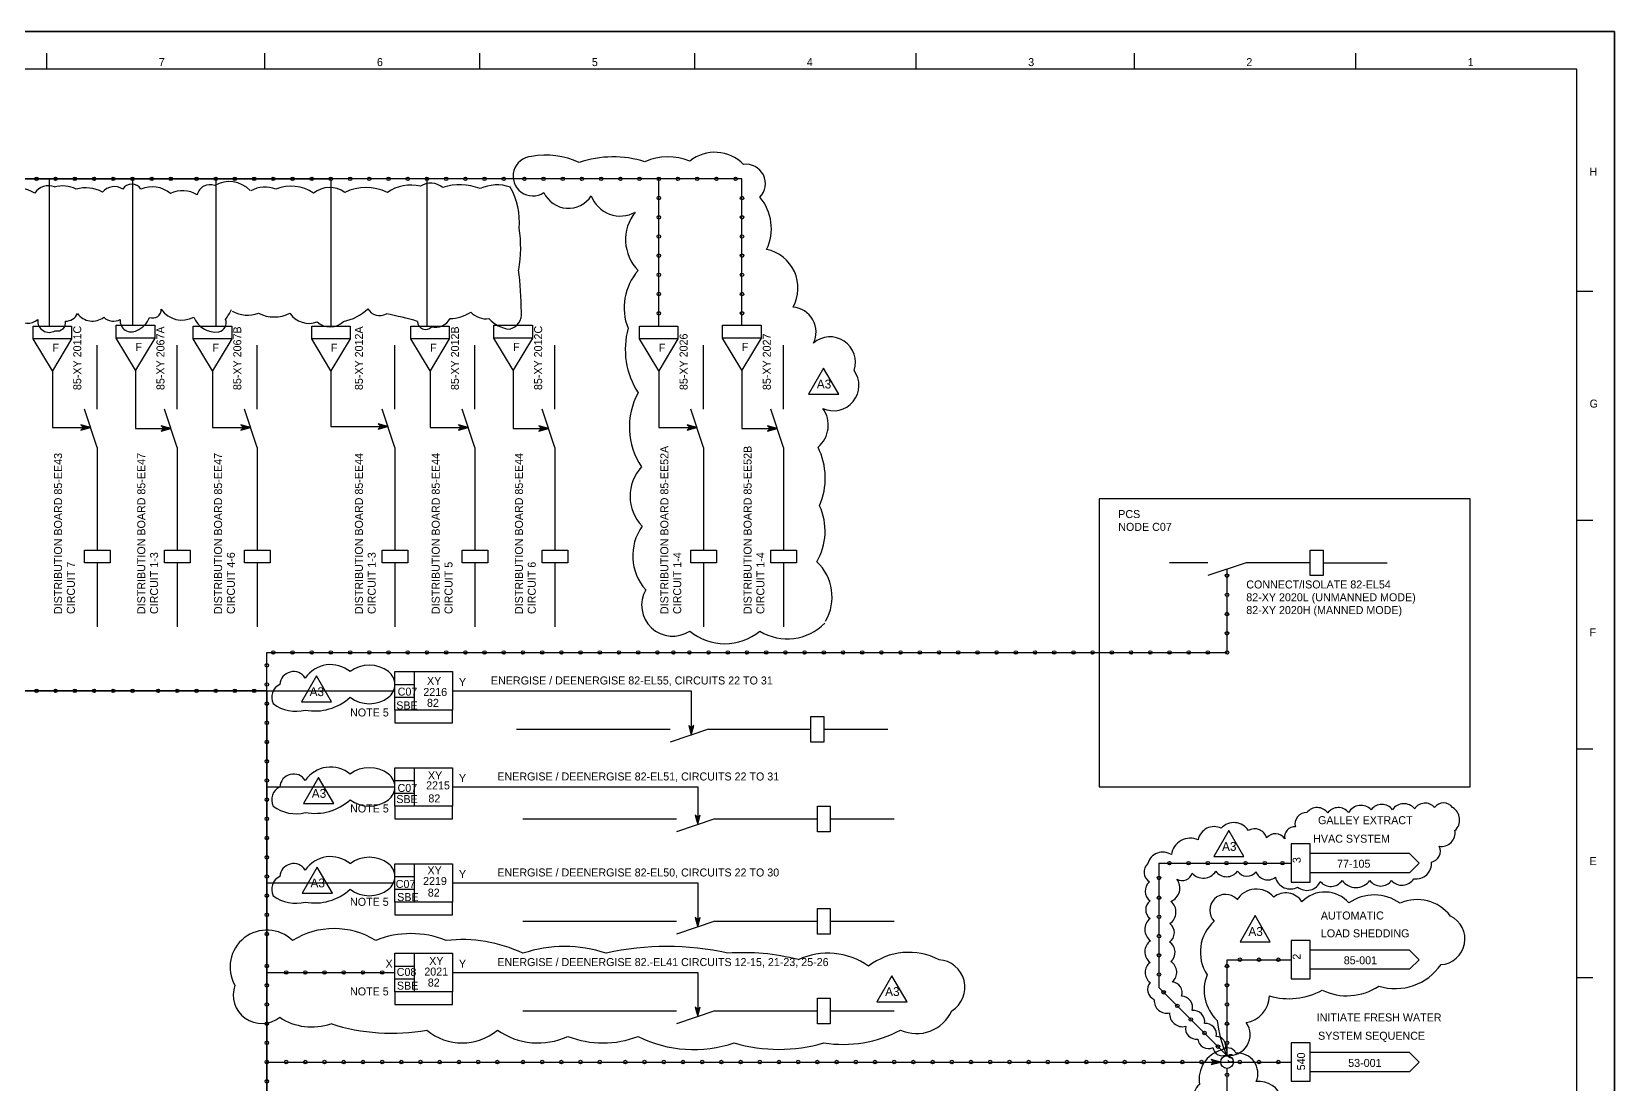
# Model space of a CAD drawing. Extents: x 0 to 841, y 0 to 594.
# Drawn here: x 346.5 to 841, y 265 to 594 of the extents above; entities that cross this region are included whole.
import ezdxf

# ---------------------------------------------------------------- set-up
doc = ezdxf.new("R2010")
doc.units = 0
for name, color, linetype in [('1', 7, 'Continuous'), ('12', 7, 'Continuous'), ('18', 7, 'Continuous'), ('35-TXT-025', 7, 'Continuous'), ('46', 7, 'Continuous'), ('48', 7, 'Continuous'), ('49', 7, 'Continuous'), ('51', 7, 'Continuous'), ('9', 7, 'Continuous')]:
    doc.layers.add(name, color=color, linetype=linetype)

msp = doc.modelspace()

# ---------------------------------------------------------------- linework, layer by layer
at = {"layer": '1'}
for p, q in [((351.14, 587.26), (351.14, 582.23)), ((419.3, 587.26), (419.3, 582.23)), ((486.46, 587.26), (486.46, 582.23)), ((553.61, 587.26), (553.61, 582.23)), ((622.78, 587.26), (622.78, 582.23)), ((690.94, 587.26), (690.94, 582.23)), ((760.1, 587.26), (760.1, 582.23)), ((829.26, 582.23), (10.33, 582.23)), ((829.26, 112.01), (829.26, 582.23)), ((834.27, 512.76), (829.26, 512.76)), ((834.27, 441.28), (829.26, 441.28)), ((834.27, 369.8), (829.26, 369.8)), ((834.27, 298.32), (829.26, 298.32))]:
    msp.add_line(p, q, dxfattribs=at)
at = {"layer": '12'}
for p, q in [((347, 502), (359, 502)), ((347, 498), (347, 502)), ((359, 502), (359, 498)), ((372.94, 502.24), (384.94, 502.24)), ((372.94, 498.24), (372.94, 502.24)), ((384.94, 502.24), (384.94, 498.24)), ((397, 502), (409, 502)), ((397, 498), (397, 502)), ((409, 502), (409, 498)), ((434, 502), (446, 502)), ((434, 498), (434, 502)), ((446, 502), (446, 498)), ((465, 502), (477, 502)), ((465, 498), (465, 502)), ((477, 502), (477, 498)), ((490.94, 502.24), (502.94, 502.24)), ((490.94, 498.24), (490.94, 502.24)), ((502.94, 502.24), (502.94, 498.24)), ((536.44, 502), (548.44, 502)), ((536.44, 498), (536.44, 502)), ((548.44, 502), (548.44, 498)), ((562.38, 502.24), (574.38, 502.24)), ((562.38, 498.24), (562.38, 502.24)), ((574.38, 502.24), (574.38, 498.24)), ((359, 498), (347, 498)), ((353, 488), (347, 498)), ((359, 498), (353, 488)), ((367, 476), (367, 496)), ((384.94, 498.24), (372.94, 498.24)), ((378.94, 488.24), (372.94, 498.24)), ((384.94, 498.24), (378.94, 488.24)), ((392, 476), (392, 496)), ((409, 498), (397, 498)), ((403, 488), (397, 498)), ((409, 498), (403, 488)), ((417, 476), (417, 496)), ((446, 498), (434, 498)), ((440, 488), (434, 498)), ((446, 498), (440, 488)), ((460, 476), (460, 496)), ((477, 498), (465, 498)), ((471, 488), (465, 498)), ((477, 498), (471, 488)), ((485, 476), (485, 496)), ((502.94, 498.24), (490.94, 498.24)), ((496.94, 488.24), (490.94, 498.24)), ((502.94, 498.24), (496.94, 488.24)), ((510, 476), (510, 496)), ((548.44, 498), (536.44, 498)), ((542.44, 488), (536.44, 498)), ((548.44, 498), (542.44, 488)), ((556.44, 476), (556.44, 496)), ((574.38, 498.24), (562.38, 498.24)), ((568.38, 488.24), (562.38, 498.24)), ((574.38, 498.24), (568.38, 488.24)), ((581.44, 476), (581.44, 496)), ((367, 464), (363, 476)), ((392, 464), (388, 476)), ((417, 464), (413, 476)), ((460, 464), (456, 476)), ((485, 464), (481, 476)), ((510, 464), (506, 476)), ((556.44, 464), (552.44, 476)), ((581.44, 464), (577.44, 476)), ((367, 464), (367, 432)), ((392, 464), (392, 432)), ((417, 464), (417, 432)), ((460, 464), (460, 432)), ((485, 464), (485, 432)), ((510, 464), (510, 432)), ((556.44, 464), (556.44, 432)), ((581.44, 464), (581.44, 432)), ((680, 448), (680, 358)), ((796, 448), (680, 448)), ((796, 358), (796, 448)), ((363, 428), (363, 432)), ((363, 432), (371, 432)), ((371, 432), (371, 428)), ((388, 428), (388, 432)), ((388, 432), (396, 432)), ((396, 432), (396, 428)), ((413, 428), (413, 432)), ((413, 432), (421, 432)), ((421, 432), (421, 428)), ((456, 428), (456, 432)), ((456, 432), (464, 432)), ((464, 432), (464, 428)), ((481, 428), (481, 432)), ((481, 432), (489, 432)), ((489, 432), (489, 428)), ((506, 428), (506, 432)), ((506, 432), (514, 432)), ((514, 432), (514, 428)), ((552.44, 428), (552.44, 432)), ((552.44, 432), (560.44, 432)), ((560.44, 432), (560.44, 428)), ((577.44, 428), (577.44, 432)), ((577.44, 432), (585.44, 432)), ((585.44, 432), (585.44, 428)), ((746, 432), (750, 432)), ((746, 424), (746, 432)), ((750, 432), (750, 424)), ((371, 428), (363, 428)), ((367, 428), (367, 408)), ((396, 428), (388, 428)), ((392, 428), (392, 408)), ((421, 428), (413, 428)), ((417, 428), (417, 408)), ((464, 428), (456, 428)), ((460, 428), (460, 408)), ((489, 428), (481, 428)), ((485, 428), (485, 408)), ((514, 428), (506, 428)), ((510, 428), (510, 408)), ((560.44, 428), (552.44, 428)), ((556.44, 428), (556.44, 408)), ((585.44, 428), (577.44, 428)), ((581.44, 428), (581.44, 408)), ((714, 428), (702, 428)), ((726, 428), (714, 424)), ((746, 428), (726, 428)), ((750, 428), (770, 428)), ((750, 424), (746, 424)), ((498, 376), (546, 376)), ((558, 376), (546, 372)), ((558, 376), (590, 376)), ((590, 380), (594, 380)), ((590, 372), (590, 380)), ((594, 380), (594, 372)), ((594, 376), (614, 376)), ((594, 372), (590, 372)), ((680, 358), (796, 358)), ((592, 352), (596, 352)), ((592, 344), (592, 352)), ((596, 352), (596, 344)), ((500, 348), (548, 348)), ((560, 348), (548, 344)), ((560, 348), (592, 348)), ((596, 348), (616, 348)), ((596, 344), (592, 344)), ((592, 320), (596, 320)), ((592, 312), (592, 320)), ((596, 320), (596, 312)), ((500, 316), (548, 316)), ((560, 316), (548, 312)), ((560, 316), (592, 316)), ((596, 312), (592, 312)), ((596, 316), (616, 316)), ((592, 292), (596, 292)), ((592, 284), (592, 292)), ((596, 292), (596, 284)), ((500, 288), (548, 288)), ((560, 288), (548, 284)), ((560, 288), (592, 288)), ((596, 288), (616, 288)), ((596, 284), (592, 284))]:
    msp.add_line(p, q, dxfattribs=at)
msp.add_lwpolyline([(0, 594), (841, 594), (841, 0), (0, 0)], close=True, dxfattribs=at)
at = {"layer": '18'}
for p, q in [((360, 548), (278, 548)), ((428, 548), (360, 548)), ((542.44, 502), (542.44, 548)), ((568.38, 502.24), (568.38, 548)), ((420, 388), (420, 232)), ((698.79, 295.21), (698.79, 334.21)), ((698.92, 334.18), (740, 334.18)), ((720, 274), (720, 304)), ((720, 304), (740, 304)), ((420, 300), (460, 300)), ((720, 274), (698.79, 295.21)), ((420, 272), (718, 272)), ((722, 272), (740, 272)), ((720, 240), (720, 270))]:
    msp.add_line(p, q, dxfattribs=at)
for points in [[(194, 548), (140, 548), (140, 388), (420, 388)], [(568.38, 548), (428, 548)], [(420, 388), (420, 400), (720, 400), (720, 426)]]:
    msp.add_lwpolyline(points, dxfattribs=at)
for centre in [(348, 548), (354, 548), (360, 548), (366, 548), (372, 548), (378, 548), (384, 548), (390, 548), (398, 548), (404, 548), (410, 548), (416, 548), (422, 548), (428, 548), (434, 548), (440, 548), (446, 548), (452, 548), (458, 548), (464, 548), (470, 548), (476, 548), (482, 548), (488, 548), (494, 548), (500.44, 548), (506.44, 548), (512.44, 548), (518.44, 548), (524.44, 548), (530.44, 548), (536.44, 548), (542.44, 548), (548.44, 548), (554.44, 548), (560.44, 548), (566.44, 548), (542.44, 542), (568.44, 542), (542.44, 536), (568.44, 536), (542.44, 530), (568.44, 530), (542.44, 524), (568.44, 524), (542.44, 518), (568.44, 518), (542.44, 512), (568.44, 512), (542.44, 506), (568.44, 506), (720, 424), (720, 418), (720, 412), (720, 406), (422, 400), (428, 400), (434, 400), (440, 400), (446, 400), (452, 400), (458, 400), (464, 400), (470, 400), (476, 400), (482, 400), (488, 400), (494, 400), (500, 400), (506, 400), (512, 400), (518, 400), (524, 400), (530, 400), (536, 400), (542, 400), (547, 400), (552, 400), (558, 400), (564, 400), (570, 400), (576, 400), (582, 400), (588, 400), (594, 400), (600, 400), (606, 400), (612, 400), (618, 400), (624, 400), (630, 400), (636, 400), (642, 400), (648, 400), (654, 400), (660, 400), (666, 400), (672, 400), (678, 400), (684, 400), (690, 400), (696, 400), (702, 400), (708, 400), (714, 400), (720, 400), (420, 396), (348, 388), (354, 388), (360, 388), (366, 388), (372, 388), (378, 388), (386, 388), (392, 388), (398, 388), (404, 388), (410, 388), (416, 388), (420, 390), (420, 384), (420, 378), (420, 372), (420, 366), (420, 360), (420, 354), (420, 348), (420, 342), (420, 336), (701.97, 334.18), (707.97, 334.18), (713.97, 334.18), (719.8, 334.18), (725.8, 334.18), (731.8, 334.18), (737.31, 334.18), (420, 330), (698.75, 329.54), (420, 324), (698.75, 323.37), (420, 318), (698.75, 317.37), (420, 312), (698.75, 311.37), (420, 302), (698.75, 305.37), (720, 302), (724, 304), (730, 304), (736, 304), (426, 300), (432, 300), (438, 300), (444, 300), (450, 300), (456, 300), (698.75, 299.37), (420, 296), (700.2, 293.8), (720, 296), (420, 290), (704.44, 289.56), (720, 290), (420, 284), (708.69, 285.31), (720, 284), (420, 278), (712.93, 281.07), (717.17, 276.83), (720, 278), (420, 272), (426, 272), (432, 272), (438, 272), (444, 272), (450, 272), (456, 272), (462, 272), (468, 272), (474, 272), (480, 272), (486, 272), (492, 272), (500, 272), (506, 272), (512, 272), (518, 272), (524, 272), (532, 272), (538, 272), (544, 272), (550, 272), (556, 272), (562, 272), (568, 272), (574, 272), (580, 272), (586, 272), (592, 272), (598, 272), (604, 272), (610, 272), (616, 272), (622, 272), (628, 272), (634, 272), (640, 272), (646, 272), (652, 272), (658, 272), (664, 272), (670, 272), (676, 272), (682, 272), (688, 272), (694, 272), (700, 272), (706, 272), (712, 272), (724, 272), (730, 272), (736, 272), (720, 268), (420, 266)]:
    msp.add_circle(centre, 0.55, dxfattribs=at)
at = {"layer": '46'}
for p, q in [((322, 548), (352, 548)), ((352, 548), (352, 502)), ((352, 548), (378, 548)), ((378, 548), (378, 502.24)), ((378, 548), (404, 548)), ((404, 548), (404, 502)), ((404, 548), (440, 548)), ((440, 548), (440, 502)), ((470, 548), (470, 502)), ((364.9, 470.3), (361.9, 471.1)), ((361.9, 471.1), (362.7, 470.3)), ((362.7, 470.3), (361.9, 469.5)), ((361.9, 469.5), (364.9, 470.3)), ((364.5, 470.3), (362.3, 470.9)), ((362.3, 470.9), (362.9, 470.3)), ((362.9, 470.3), (362.3, 469.7)), ((362.3, 469.7), (364.5, 470.3)), ((364.1, 470.3), (362.7, 470.7)), ((362.7, 470.7), (363.1, 470.3)), ((363.1, 470.3), (362.7, 469.9)), ((362.7, 469.9), (364.1, 470.3)), ((363.7, 470.3), (363.1, 470.5)), ((363.1, 470.5), (363.3, 470.3)), ((363.3, 470.3), (363.1, 470.1)), ((363.1, 470.1), (363.7, 470.3)), ((390, 470), (387, 470.8)), ((387, 470.8), (387.8, 470)), ((387.8, 470), (387, 469.2)), ((387, 469.2), (390, 470)), ((389.6, 470), (387.4, 470.6)), ((387.4, 470.6), (388, 470)), ((388, 470), (387.4, 469.4)), ((387.4, 469.4), (389.6, 470)), ((389.2, 470), (387.8, 470.4)), ((387.8, 470.4), (388.2, 470)), ((388.2, 470), (387.8, 469.6)), ((387.8, 469.6), (389.2, 470)), ((388.8, 470), (388.2, 470.2)), ((388.2, 470.2), (388.4, 470)), ((388.4, 470), (388.2, 469.8)), ((388.2, 469.8), (388.8, 470)), ((414.9, 470.3), (411.9, 471.1)), ((411.9, 471.1), (412.7, 470.3)), ((412.7, 470.3), (411.9, 469.5)), ((411.9, 469.5), (414.9, 470.3)), ((414.5, 470.3), (412.3, 470.9)), ((412.3, 470.9), (412.9, 470.3)), ((412.9, 470.3), (412.3, 469.7)), ((412.3, 469.7), (414.5, 470.3)), ((414.1, 470.3), (412.7, 470.7)), ((412.7, 470.7), (413.1, 470.3)), ((413.1, 470.3), (412.7, 469.9)), ((412.7, 469.9), (414.1, 470.3)), ((413.7, 470.3), (413.1, 470.5)), ((413.1, 470.5), (413.3, 470.3)), ((413.3, 470.3), (413.1, 470.1)), ((413.1, 470.1), (413.7, 470.3)), ((457.8, 470.6), (454.8, 471.4)), ((454.8, 471.4), (455.6, 470.6)), ((455.6, 470.6), (454.8, 469.8)), ((454.8, 469.8), (457.8, 470.6)), ((457.4, 470.6), (455.2, 471.2)), ((455.2, 471.2), (455.8, 470.6)), ((455.8, 470.6), (455.2, 470)), ((455.2, 470), (457.4, 470.6)), ((457, 470.6), (455.6, 471)), ((455.6, 471), (456, 470.6)), ((456, 470.6), (455.6, 470.2)), ((455.6, 470.2), (457, 470.6)), ((456.6, 470.6), (456, 470.8)), ((456, 470.8), (456.2, 470.6)), ((456.2, 470.6), (456, 470.4)), ((456, 470.4), (456.6, 470.6)), ((482.9, 470.3), (479.9, 471.1)), ((479.9, 471.1), (480.7, 470.3)), ((480.7, 470.3), (479.9, 469.5)), ((479.9, 469.5), (482.9, 470.3)), ((482.5, 470.3), (480.3, 470.9)), ((480.3, 470.9), (480.9, 470.3)), ((480.9, 470.3), (480.3, 469.7)), ((480.3, 469.7), (482.5, 470.3)), ((482.1, 470.3), (480.7, 470.7)), ((480.7, 470.7), (481.1, 470.3)), ((481.1, 470.3), (480.7, 469.9)), ((480.7, 469.9), (482.1, 470.3)), ((481.7, 470.3), (481.1, 470.5)), ((481.1, 470.5), (481.3, 470.3)), ((481.3, 470.3), (481.1, 470.1)), ((481.1, 470.1), (481.7, 470.3)), ((508, 470), (505, 470.8)), ((505, 470.8), (505.8, 470)), ((505.8, 470), (505, 469.2)), ((505, 469.2), (508, 470)), ((507.6, 470), (505.4, 470.6)), ((505.4, 470.6), (506, 470)), ((506, 470), (505.4, 469.4)), ((505.4, 469.4), (507.6, 470)), ((507.2, 470), (505.8, 470.4)), ((505.8, 470.4), (506.2, 470)), ((506.2, 470), (505.8, 469.6)), ((505.8, 469.6), (507.2, 470)), ((506.8, 470), (506.2, 470.2)), ((506.2, 470.2), (506.4, 470)), ((506.4, 470), (506.2, 469.8)), ((506.2, 469.8), (506.8, 470)), ((554.34, 470.3), (551.34, 471.1)), ((551.34, 471.1), (552.14, 470.3)), ((552.14, 470.3), (551.34, 469.5)), ((551.34, 469.5), (554.34, 470.3)), ((553.94, 470.3), (551.74, 470.9)), ((551.74, 470.9), (552.34, 470.3)), ((552.34, 470.3), (551.74, 469.7)), ((551.74, 469.7), (553.94, 470.3)), ((553.54, 470.3), (552.14, 470.7)), ((552.14, 470.7), (552.54, 470.3)), ((552.54, 470.3), (552.14, 469.9)), ((552.14, 469.9), (553.54, 470.3)), ((553.14, 470.3), (552.54, 470.5)), ((552.54, 470.5), (552.74, 470.3)), ((552.74, 470.3), (552.54, 470.1)), ((552.54, 470.1), (553.14, 470.3)), ((579.44, 470), (576.44, 470.8)), ((576.44, 470.8), (577.24, 470)), ((577.24, 470), (576.44, 469.2)), ((576.44, 469.2), (579.44, 470)), ((579.04, 470), (576.84, 470.6)), ((576.84, 470.6), (577.44, 470)), ((577.44, 470), (576.84, 469.4)), ((576.84, 469.4), (579.04, 470)), ((578.64, 470), (577.24, 470.4)), ((577.24, 470.4), (577.64, 470)), ((577.64, 470), (577.24, 469.6)), ((577.24, 469.6), (578.64, 470)), ((578.24, 470), (577.64, 470.2)), ((577.64, 470.2), (577.84, 470)), ((577.84, 470), (577.64, 469.8)), ((577.64, 469.8), (578.24, 470)), ((720, 400), (720, 426)), ((420, 400), (720, 400)), ((420, 388), (420, 400)), ((420, 388), (140, 388)), ((420, 388), (460, 388)), ((420, 358), (420, 388)), ((552.6, 376.4), (551.8, 377.2)), ((551.8, 377.2), (552.6, 374.2)), ((552.6, 376.2), (552, 376.8)), ((552, 376.8), (552.6, 374.6)), ((552.6, 376), (552.2, 376.4)), ((552.2, 376.4), (552.6, 375)), ((552.6, 375.8), (552.4, 376)), ((552.4, 376), (552.6, 375.4)), ((552.6, 374.2), (553.4, 377.2)), ((553.4, 377.2), (552.6, 376.4)), ((552.6, 374.6), (553.2, 376.8)), ((553.2, 376.8), (552.6, 376.2)), ((552.6, 375), (553, 376.4)), ((553, 376.4), (552.6, 376)), ((552.6, 375.4), (552.8, 376)), ((552.8, 376), (552.6, 375.8)), ((420, 358), (460, 358)), ((420, 328), (420, 358)), ((554.6, 348.4), (553.8, 349.2)), ((553.8, 349.2), (554.6, 346.2)), ((554.6, 348.2), (554, 348.8)), ((554, 348.8), (554.6, 346.6)), ((554.6, 348), (554.2, 348.4)), ((554.2, 348.4), (554.6, 347)), ((554.6, 347.8), (554.4, 348)), ((554.4, 348), (554.6, 347.4)), ((554.6, 346.2), (555.4, 349.2)), ((555.4, 349.2), (554.6, 348.4)), ((554.6, 346.6), (555.2, 348.8)), ((555.2, 348.8), (554.6, 348.2)), ((554.6, 347), (555, 348.4)), ((555, 348.4), (554.6, 348)), ((554.6, 347.4), (554.8, 348)), ((554.8, 348), (554.6, 347.8)), ((420, 272), (420, 328)), ((420, 328), (460, 328)), ((554.6, 316.4), (553.8, 317.2)), ((553.8, 317.2), (554.6, 314.2)), ((554.6, 316.2), (554, 316.8)), ((554, 316.8), (554.6, 314.6)), ((554.6, 314.2), (555.4, 317.2)), ((555.4, 317.2), (554.6, 316.4)), ((554.6, 314.6), (555.2, 316.8)), ((555.2, 316.8), (554.6, 316.2)), ((554.6, 316), (554.2, 316.4)), ((554.2, 316.4), (554.6, 315)), ((554.6, 315.8), (554.4, 316)), ((554.4, 316), (554.6, 315.4)), ((554.6, 315), (555, 316.4)), ((555, 316.4), (554.6, 316)), ((554.6, 315.4), (554.8, 316)), ((554.8, 316), (554.6, 315.8)), ((420, 300), (460, 300)), ((554.6, 288.4), (553.8, 289.2)), ((553.8, 289.2), (554.6, 286.2)), ((554.6, 288.2), (554, 288.8)), ((554, 288.8), (554.6, 286.6)), ((554.6, 288), (554.2, 288.4)), ((554.2, 288.4), (554.6, 287)), ((554.6, 287.8), (554.4, 288)), ((554.4, 288), (554.6, 287.4)), ((554.6, 286.2), (555.4, 289.2)), ((555.4, 289.2), (554.6, 288.4)), ((554.6, 286.6), (555.2, 288.8)), ((555.2, 288.8), (554.6, 288.2)), ((554.6, 287), (555, 288.4)), ((555, 288.4), (554.6, 288)), ((554.6, 287.4), (554.8, 288)), ((554.8, 288), (554.6, 287.8)), ((420, 272), (740, 272)), ((420, 232), (420, 272)), ((718, 272), (715, 272.8)), ((715, 272.8), (715.8, 272)), ((715.8, 272), (715, 271.2)), ((715, 271.2), (718, 272)), ((717.6, 272), (715.4, 272.6)), ((715.4, 272.6), (716, 272)), ((716, 272), (715.4, 271.4)), ((715.4, 271.4), (717.6, 272)), ((717.2, 272), (715.8, 272.4)), ((715.8, 272.4), (716.2, 272)), ((716.2, 272), (715.8, 271.6)), ((715.8, 271.6), (717.2, 272)), ((716.8, 272), (716.2, 272.2)), ((716.2, 272.2), (716.4, 272)), ((716.4, 272), (716.2, 271.8)), ((716.2, 271.8), (716.8, 272))]:
    msp.add_line(p, q, dxfattribs=at)
for points in [[(353, 488), (353, 470.3), (364.9, 470.3)], [(378.94, 488.24), (378.94, 470), (390, 470)], [(403, 488), (403, 470.3), (414.9, 470.3)], [(440, 488), (440, 470.6), (457.8, 470.6)], [(471, 488), (471, 470.3), (482.9, 470.3)], [(496.94, 488.24), (496.94, 470), (508, 470)], [(542.44, 488), (542.44, 470.3), (554.34, 470.3)], [(568.38, 488.24), (568.38, 470), (579.44, 470)], [(478, 388), (552.6, 388), (552.6, 374.2)], [(478, 358), (554.6, 358), (554.6, 346.2)], [(478, 328), (554.6, 328), (554.6, 314.2)], [(478, 300), (554.6, 300), (554.6, 286.2)]]:
    msp.add_lwpolyline(points, dxfattribs=at)
at = {"layer": '48'}
for p, q in [((460, 394), (478, 394)), ((460, 382), (460, 394)), ((466, 394), (466, 382)), ((478, 394), (478, 382)), ((460, 390), (466, 390)), ((460, 386), (466, 386)), ((478, 382), (460, 382)), ((460, 382), (460, 378)), ((478, 378), (478, 382)), ((460, 378), (478, 378)), ((460, 364), (478, 364)), ((460, 352), (460, 364)), ((466, 364), (466, 352)), ((478, 364), (478, 352)), ((460, 360), (466, 360)), ((460, 356), (466, 356)), ((478, 352), (460, 352)), ((460, 352), (460, 348)), ((478, 348), (478, 352)), ((460, 348), (478, 348)), ((460, 334), (478, 334)), ((460, 322), (460, 334)), ((466, 334), (466, 322)), ((478, 334), (478, 322)), ((460, 330), (466, 330)), ((460, 326), (466, 326)), ((478, 322), (460, 322)), ((460, 322), (460, 318)), ((478, 318), (478, 322)), ((460, 318), (478, 318)), ((460, 306), (478, 306)), ((460, 294), (460, 306)), ((460, 302), (466, 302)), ((466, 306), (466, 294)), ((478, 306), (478, 294)), ((460, 298), (466, 298)), ((478, 294), (460, 294)), ((460, 294), (460, 290)), ((478, 290), (478, 294)), ((460, 290), (478, 290))]:
    msp.add_line(p, q, dxfattribs=at)
msp.add_circle((720, 272), 2, dxfattribs=at)
at = {"layer": '49'}
for p, q in [((740, 340.18), (740, 328.18)), ((746, 340.18), (740, 340.18)), ((746, 328.18), (746, 340.18)), ((777, 337.18), (746, 337.18)), ((777, 337.18), (780, 334.18)), ((780, 334.18), (777, 331.18)), ((740, 328.18), (746, 328.18)), ((777, 331.18), (746, 331.18)), ((740, 310), (740, 298)), ((746, 310), (740, 310)), ((746, 298), (746, 310)), ((777, 307), (746, 307)), ((777, 307), (780, 304)), ((780, 304), (777, 301)), ((740, 298), (746, 298)), ((777, 301), (746, 301)), ((740, 278), (740, 266)), ((746, 278), (740, 278)), ((746, 266), (746, 278)), ((777, 275), (746, 275)), ((777, 275), (780, 272)), ((780, 272), (777, 269)), ((777, 269), (746, 269)), ((740, 266), (746, 266))]:
    msp.add_line(p, q, dxfattribs=at)
at = {"layer": '51'}
for points in [[(589.22, 480.68), (598.66, 480.68), (593.94, 488.85)], [(430.76, 384.54), (440.2, 384.54), (435.48, 392.71)], [(431.43, 352.76), (440.87, 352.76), (436.15, 360.93)], [(715.84, 336.19), (725.28, 336.19), (720.56, 344.36)], [(431.03, 324.77), (440.47, 324.77), (435.75, 332.94)], [(724.07, 309.61), (733.51, 309.61), (728.79, 317.78)], [(610.58, 290.83), (620.02, 290.83), (615.3, 299)]]:
    msp.add_lwpolyline(points, close=True, dxfattribs=at)
for centre, radius, start, end in [((503.08, 548.85), 6.17, 93.7081, 304.1207), ((507.04, 529.79), 25.6, 65.7229, 99.8032), ((528.2, 521.78), 33.09, 72.5661, 108.751), ((545.3, 537.52), 17.38, 66.8694, 114.418), ((559.96, 543.94), 12.37, 43.7127, 129.3021), ((569.74, 546.51), 6.04, 315.151, 97.9791), ((341.13, 532.4), 12.83, 60.339, 103.2648), ((351.77, 540.72), 5.14, 68.8868, 146.6558), ((356.14, 536.1), 9.69, 63.959, 105.5334), ((363.35, 534.01), 11.19, 61.6516, 105.3088), ((372.36, 540.67), 4.89, 57.8493, 139.2123), ((377.8, 543.04), 3.34, 31.8621, 148.1379), ((384.11, 536.75), 8.77, 49.1657, 113.3419), ((393.66, 535.62), 8.66, 58.4417, 116.1571), ((402.23, 542.02), 4.15, 69.2458, 166.4735), ((408.25, 538.23), 8.92, 43.2909, 120.6679), ((419.48, 536.2), 9.24, 68.7141, 119.2942), ((427.54, 533.35), 12.38, 55.4139, 112.3279), ((439.61, 537.14), 8.15, 54.5537, 128.2182), ((450.98, 530.07), 15.24, 64.1163, 115.8837), ((464.86, 533.48), 12.58, 75.7473, 125.0163), ((471.21, 541.03), 5.67, 48.5231, 125.0459), ((480.36, 529.22), 16.94, 68.3241, 108.5795), ((491.95, 533.01), 13.09, 71.6779, 114.0469), ((476.67, 534.56), 22.23, 354.9472, 29.2903), ((514.21, 547.24), 8.44, 204.4836, 327.6051), ((530.41, 546.04), 9.66, 200.0868, 299.1603), ((562.53, 532.47), 15.09, 334.4366, 40.4262), ((545.83, 528.96), 13.77, 141.0921, 224.3371), ((460.79, 526.56), 38.51, 349.5929, 9.0182), ((573.56, 513.86), 12.37, 331.3247, 77.9397), ((374.83, 504.86), 124.7, 0.6993, 6.793), ((549.11, 507.75), 17.51, 138.5766, 201.6073), ((357.2, 507.45), 3.9, 268.3343, 336.7657), ((365.51, 509.45), 5.9, 216.8571, 306.8827), ((372.12, 508.02), 4.5, 227.0533, 297.1805), ((376.71, 507.12), 7.02, 292.2495, 339.9971), ((384.35, 507.17), 2.66, 246.8181, 3.3294), ((393.45, 511.57), 7.72, 213.3799, 298.7567), ((404.08, 507.55), 7.44, 201.6382, 276.7754), ((392.63, 514.69), 17.92, 323.7662, 335.1412), ((414.02, 515.17), 9.78, 240.0068, 290.1951), ((422.28, 515.78), 10.94, 243.5059, 296.4941), ((433.17, 510.15), 7.31, 214.713, 290.6388), ((441.37, 517.63), 14.39, 280.2922, 314.7318), ((455.24, 509.69), 4.39, 211.4583, 298.2936), ((430.37, 373.05), 135.48, 74.2748, 78.5241), ((476.91, 516.59), 12.26, 271.556, 303.6289), ((488.47, 510.72), 6.45, 222.3107, 277.9788), ((494.76, 505.73), 4.81, 281.8848, 7.68), ((583.77, 500.12), 7.82, 333.748, 85.3093), ((345.25, 507.88), 5, 225.2235, 309.3879), ((351.98, 503.6), 3.58, 173.2975, 301.6527), ((354.53, 503.07), 2.6, 255.0707, 10.5798), ((377.64, 503.66), 3.49, 174.1617, 299.6686), ((404.35, 503.03), 2.94, 282.0093, 21.2526), ((439.76, 507.62), 5.89, 227.0341, 315.1693), ((469.6, 503.46), 2.51, 179.8746, 316.5226), ((472.65, 506.81), 5.22, 256.364, 331.7045), ((496.98, 511.2), 10.25, 222.0752, 263.1096), ((556.9, 494.74), 24.94, 164.739, 213.0223), ((595.99, 490.72), 7.9, 341.0996, 131.1924), ((597.05, 483.47), 7.94, 245.0777, 36.1371), ((555.45, 470.48), 22.2, 151.2616, 214.191), ((586.46, 471.01), 8.95, 309.9252, 36.008), ((572.56, 454.49), 21.89, 336.8092, 26.1537), ((546.84, 448.83), 13.39, 136.7809, 224.1944), ((575.21, 437.93), 19.19, 329.9122, 24.4398), ((550.35, 430.23), 16.05, 144.7421, 221.5924), ((581.6, 417.34), 14.99, 329.8707, 47.0716), ((546.81, 414.8), 9.72, 150.5655, 303.1515), ((563.07, 419.88), 17.16, 230.3811, 309.6189), ((582.6, 420.64), 16.4, 238.4567, 315.684), ((439.91, 386.64), 9.56, 50.4038, 145.8564), ((452, 386), 10, 53.1301, 126.8699), ((428.33, 389.67), 4.35, 32.4712, 175.6013), ((455, 390), 5, 306.8699, 53.1301), ((426, 386), 4.47, 116.5651, 206.5651), ((435, 398), 16.28, 259.3803, 312.5104), ((452, 394), 10, 233.1301, 306.8699), ((429, 393), 11.4, 232.125, 285.2551), ((428.33, 357.67), 4.35, 32.4712, 175.6013), ((439.91, 354.64), 9.56, 50.4038, 145.8564), ((452, 354), 10, 53.1301, 126.8699), ((455, 358), 5, 306.8699, 53.1301), ((426, 354), 4.47, 116.5651, 206.5651), ((429, 361), 11.4, 232.125, 285.2551), ((435, 366), 16.28, 259.3803, 312.5104), ((452, 362), 10, 233.1301, 306.8699), ((748.14, 347.47), 4.07, 35.5963, 141.8565), ((754.75, 347.47), 4.07, 38.1435, 144.4037), ((761.82, 347.76), 4.46, 43.854, 150.1142), ((768.36, 348.36), 4.16, 36.8699, 143.1301), ((775.26, 348.39), 4.34, 39.2569, 145.5171), ((781.89, 349.03), 3.89, 40.8626, 147.1228), ((787.66, 349.46), 3.52, 36.8699, 143.1301), ((788.13, 347.69), 4.54, 312.578, 58.8382), ((722.15, 341.51), 5.32, 32.1173, 138.3775), ((744.82, 346.39), 3.6, 87.9979, 194.2581), ((708.52, 335.99), 5.99, 65.7673, 172.0275), ((715.92, 340.55), 5.03, 63.3691, 169.6293), ((728.64, 341.04), 3.85, 14.8984, 121.1586), ((735.12, 339.79), 3.55, 34.6424, 140.9026), ((741.07, 342.42), 3.09, 85.2166, 191.4768), ((786.9, 343.73), 4.35, 261.8827, 8.1429), ((699.93, 332.68), 4.92, 57.3111, 163.5713), ((783.21, 337.89), 3.44, 280.3151, 26.5753), ((428.33, 329.67), 4.35, 32.4712, 175.6013), ((439.91, 326.64), 9.56, 50.4038, 145.8564), ((452, 326), 10, 53.1301, 126.8699), ((455, 330), 5, 306.8699, 53.1301), ((697.68, 331.4), 3.63, 132.578, 238.8382), ((712.56, 334.09), 4.62, 221.3565, 327.6167), ((719.86, 334.16), 4.25, 216.8699, 323.1301), ((726.21, 333.71), 3.61, 215.4372, 321.6974), ((732.73, 332.88), 3.95, 200.9177, 307.1779), ((779.13, 333.97), 4.73, 260.3345, 6.5947), ((426, 326), 4.47, 116.5651, 206.5651), ((698.09, 325.38), 3.71, 128.2665, 234.5267), ((700.78, 326.39), 4.49, 291.7223, 37.9825), ((706, 331.89), 3.2, 238.3801, 344.6403), ((739.72, 330.82), 4.73, 193.2311, 299.4913), ((744.94, 330.22), 4.56, 230.6366, 336.8968), ((752.42, 331.13), 4.25, 219.3076, 325.5678), ((760.27, 331.98), 5.42, 216.8699, 323.1301), ((768, 331.27), 4.25, 216.8699, 323.1301), ((774.65, 331.62), 4.35, 221.6357, 327.8959), ((429, 333), 11.4, 232.125, 285.2551), ((435, 338), 16.28, 259.3803, 312.5104), ((452, 334), 10, 233.1301, 306.8699), ((698, 319.61), 3.43, 126.8699, 233.1301), ((699.7, 318.85), 4.34, 304.485, 50.7452), ((719.53, 319.46), 4.94, 44.452, 224.452), ((729.16, 318.87), 7.19, 40.738, 148.1888), ((738.34, 318.84), 6.02, 32.9554, 128.3893), ((750.56, 315.14), 10, 41.3163, 135.7415), ((765.98, 310.41), 13.82, 54.1488, 124.9116), ((779.44, 309.82), 12.96, 37.1357, 114.4553), ((698.62, 313.45), 4.34, 128.0629, 234.3231), ((786.33, 310.42), 7.99, 273.7271, 64.568), ((420, 301.71), 11.52, 46.0051, 209.7449), ((441, 289), 24.7, 58.2405, 121.7595), ((465, 283), 29.15, 67.8337, 112.1663), ((699.91, 312.44), 3.62, 305.4384, 51.6986), ((724.44, 306.38), 12.8, 131.2424, 213.6179), ((481, 266), 44.28, 64.5923, 96.4831), ((513, 267), 41.11, 71.5651, 108.4349), ((545, 223), 85.15, 77.1063, 102.8937), ((698.56, 306.47), 4.25, 125.6516, 231.9118), ((699.95, 306.29), 3.81, 310.9537, 57.2139), ((569, 239), 67.19, 75.3432, 94.2679), ((595.25, 283.75), 22.26, 55.0607, 114.5505), ((620.57, 285.71), 20.57, 62.7232, 127.6656), ((629.45, 295.36), 8.65, 301.6864, 86.3861), ((698.27, 300.02), 3.89, 126.8699, 233.1301), ((700.28, 300.07), 3.99, 310.7687, 57.0289), ((772.53, 312.45), 17.47, 252.9365, 325.0432), ((698.6, 294.72), 3.44, 140.5353, 246.7955), ((702.64, 293.73), 3.33, 339.6868, 85.947), ((725.55, 294.42), 12.74, 157.5022, 227.4213), ((418.43, 293), 8.95, 160.4077, 308.5169), ((705.75, 289.08), 3.49, 343.4307, 89.6909), ((724.5, 292.93), 8.73, 279.776, 358.313), ((739.29, 313.25), 21.45, 253.5767, 298.9833), ((757.44, 310.61), 17.89, 244.3134, 303.8216), ((623, 293), 12.08, 245.556, 335.556), ((701.14, 291.18), 3.91, 176.5432, 282.8034), ((706.11, 287.17), 4.11, 177.2132, 283.4734), ((709.53, 284.6), 3.51, 350.8155, 97.0757), ((434, 301), 18.03, 236.3099, 289.44), ((459, 343), 61.98, 252.1497, 280.2222), ((481, 295), 17.03, 229.7636, 310.2364), ((504.73, 300.07), 22.1, 234.8239, 294.7872), ((600, 316), 38.47, 261.0274, 297.8973), ((710.47, 282.56), 3.45, 169.736, 275.9963), ((713.29, 280.66), 3.39, 348.6175, 94.8777), ((751.88, 288.59), 35.13, 185.7952, 204.2226), ((720.79, 280.54), 6.43, 261.5709, 36.1105), ((525, 309), 31.02, 249.2277, 290.7723), ((553.4, 315), 39.09, 243.5661, 288.8058), ((580, 325), 49.04, 253.4127, 286.5873), ((714.19, 279.61), 3.4, 188.2487, 294.5089), ((716.65, 277.03), 2.96, 344.4261, 90.6863), ((720.67, 266.67), 9.4, 104.8318, 189.9791), ((718.42, 276.83), 2.84, 186.208, 292.4682), ((720.19, 273.61), 2.83, 24.8662, 134.7497), ((718.74, 275.22), 1.27, 306.8699, 53.1301), ((723.19, 268.38), 6.44, 337.4106, 93.8564), ((715.13, 260.66), 5.74, 130.2843, 240.2781), ((729.9, 258.32), 7.63, 17.6567, 95.7445)]:
    msp.add_arc(centre, radius, start, end, dxfattribs=at)
at = {"layer": '9'}
msp.add_lwpolyline([(0, 0), (841, 0), (841, 594), (0, 594)], close=True, dxfattribs=at)

# ---------------------------------------------------------------- texts
at = {"layer": '35-TXT-025'}
for s, p in [('7', (386.22, 583.23)), ('6', (454.38, 583.23)), ('5', (521.54, 583.23)), ('4', (588.7, 583.23)), ('3', (657.86, 583.23)), ('2', (726.03, 583.23)), ('1', (795.18, 583.23)), ('H', (833.27, 549)), ('F', (353, 494)), ('F', (378.94, 494.24)), ('F', (403, 494)), ('F', (440, 494)), ('F', (471, 494)), ('F', (496.94, 494.24)), ('F', (542.44, 494)), ('F', (568.38, 494.24)), ('G', (833.27, 476.52)), ('PCS', (686, 442)), ('NODE C07', (686, 438)), ('CONNECT/ISOLATE 82-EL54', (726, 420)), ('82-XY 2020L (UNMANNED MODE)', (726, 416)), ('82-XY 2020H (MANNED MODE)', (726, 412)), ('F', (833.27, 405.04)), ('XY', (470.02, 389.86)), ('Y', (480, 389.5)), ('ENERGISE / DEENERGISE 82-EL55, CIRCUITS 22 TO 31', (490, 390)), ('C07', (460.87, 386.51)), ('2216', (468.87, 386.41)), ('NOTE 5', (446, 380)), ('SBE', (460.42, 382.21)), ('82', (470.02, 383.01)), ('XY', (470.31, 360.31)), ('Y', (480, 359.5)), ('ENERGISE / DEENERGISE 82-EL51, CIRCUITS 22 TO 31', (492, 360)), ('C07', (460.82, 356.41)), ('2215', (469.75, 357.21)), ('NOTE 5', (446, 350)), ('SBE', (460.43, 352.94)), ('82', (470.45, 353.14)), ('GALLEY EXTRACT ', (748.43, 346.34)), (' HVAC SYSTEM', (745.98, 340.56)), ('XY', (470.17, 330.66)), ('Y', (480, 329.5)), ('ENERGISE / DEENERGISE 82-EL50, CIRCUITS 22 TO 30', (492, 330)), ('77-105', (754.37, 332.73)), ('E', (833.27, 333.56)), ('C07', (460.25, 326.41)), ('2219', (468.79, 327.34)), ('NOTE 5', (445.98, 320.83)), ('SBE', (460.71, 322.31)), ('82', (470.27, 323.71)), ('AUTOMATIC', (749.3, 316.55)), ('LOAD SHEDDING', (749.3, 310.98)), ('X', (457.07, 301.5)), ('XY', (470.71, 302.36)), ('Y', (480, 301.5)), ('ENERGISE / DEENERGISE 82.-EL41 CIRCUITS 12-15, 21-23, 25-26', (492, 302)), ('85-001', (756.46, 302.56)), ('C08', (460.56, 298.91)), ('SBE', (460.62, 294.62)), ('2021', (469.18, 299.03)), ('82', (470.27, 295.6)), ('NOTE 5', (445.98, 292.83)), ('INITIATE FRESH WATER', (748, 284.7)), ('SYSTEM SEQUENCE', (748.43, 278.98)), ('S', (720, 272)), ('53-001', (757.85, 270.48))]:
    msp.add_text(s, height=2.5, dxfattribs=at).set_placement(p)
for s, p in [('85-XY 2011C', (362, 482)), ('85-XY 2067A', (388, 482)), ('85-XY 2067B', (412, 482)), ('85-XY 2012A', (450, 482)), ('85-XY 2012B', (480, 482)), ('85-XY 2012C', (506, 482)), ('85-XY 2026', (551.44, 482)), ('85-XY 2027', (577.44, 482)), ('DISTRIBUTION BOARD 85-EE43', (356, 412)), ('DISTRIBUTION BOARD 85-EE47', (382, 412)), ('DISTRIBUTION BOARD 85-EE47', (406, 412)), ('DISTRIBUTION BOARD 85-EE44', (450, 412)), ('DISTRIBUTION BOARD 85-EE44', (474, 412)), ('DISTRIBUTION BOARD 85-EE44', (500, 412)), ('DISTRIBUTION BOARD 85-EE52A', (545.44, 412)), ('DISTRIBUTION BOARD 85-EE52B', (571.44, 412)), ('CIRCUIT 1-3', (386, 412)), ('CIRCUIT 4-6', (410, 412)), ('CIRCUIT 1-3', (454, 412)), ('CIRCUIT 1-4', (549.44, 412)), ('CIRCUIT 1-4', (575.44, 412)), ('CIRCUIT 7', (360, 412)), ('CIRCUIT 5', (478, 412)), ('CIRCUIT 6', (504, 412)), ('3', (743, 334.18)), ('2', (743, 304)), ('540', (744.37, 269.42))]:
    msp.add_text(s, height=2.5, rotation=90, dxfattribs=at).set_placement(p)
at = {"layer": '51'}
for p in [(591.82, 482.5), (433.35, 386.36), (434.02, 354.58), (718.43, 338.01), (433.62, 326.59), (726.67, 311.42), (613.17, 292.65)]:
    msp.add_text('A3', height=2.753, dxfattribs=at).set_placement(p)

doc.saveas('drawing.dxf')
